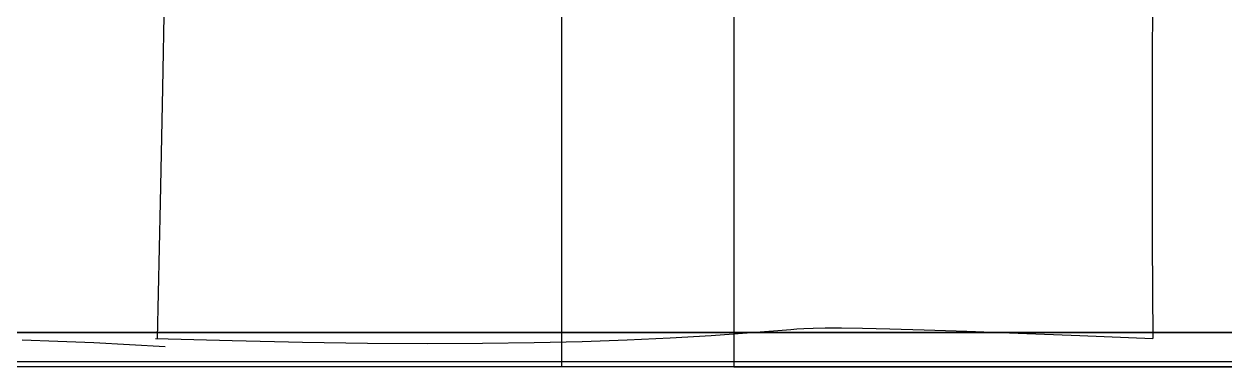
# Model space of a CAD drawing. Extents: x 11992 to 29481, y -6727 to 6811.
# Drawn here: x 21404.3 to 21753.8, y 902 to 1001.8 of the extents above; entities that cross this region are included whole.
import ezdxf

# ---------------------------------------------------------------- set-up
doc = ezdxf.new("R2010")
doc.units = 0
doc.header["$MEASUREMENT"] = 0
doc.layers.get('0').update_dxf_attribs({"color": 8, "linetype": 'CONTINUOUS'})

msp = doc.modelspace()

# ---------------------------------------------------------------- linework, layer by layer
for p, q in [((21560.78, 1822.06, -2368.6), (21560.78, 902.07, -2368.6)), ((21560.78, 1822.06, -1988.6), (21560.78, 902.07, -1988.6)), ((21610.91, 1822.02, -2368.6), (21610.91, 902.03, -2368.6)), ((21610.91, 1822.02, -1988.6), (21610.91, 902.03, -1988.6)), ((21445.16, 1010.69, -2368.6), (21444.61, 983.14, -2368.6)), ((21445.16, 1010.69, -1988.6), (21444.61, 983.14, -1988.6)), ((21732.77, 1012.39, -2368.6), (21732.64, 989.53, -2368.6)), ((21732.77, 1012.39, -1988.6), (21732.64, 989.53, -1988.6)), ((21732.64, 989.53, -2368.6), (21732.6, 964.89, -2368.6)), ((21732.64, 989.53, -1988.6), (21732.6, 964.89, -1988.6)), ((21444.61, 983.14, -2368.6), (21443.91, 949.87, -2368.6)), ((21444.61, 983.14, -1988.6), (21443.91, 949.87, -1988.6)), ((21732.6, 964.89, -2368.6), (21732.65, 938.49, -2368.6)), ((21732.6, 964.89, -1988.6), (21732.65, 938.49, -1988.6)), ((21443.91, 949.87, -2368.6), (21443.04, 910.31, -2368.6)), ((21443.91, 949.87, -1988.6), (21443.04, 910.31, -1988.6)), ((21732.65, 938.49, -2368.6), (21732.79, 910.31, -2368.6)), ((21732.65, 938.49, -1988.6), (21732.79, 910.31, -1988.6)), ((21615.99, 912.05, -2368.6), (21627.47, 912.96, -2368.6)), ((21615.99, 912.05, -1988.6), (21627.47, 912.96, -1988.6)), ((21627.47, 912.96, -2368.6), (21629.23, 913.11, -2368.6)), ((21627.47, 912.96, -1988.6), (21629.24, 913.11, -1988.6)), ((21629.23, 913.11, -2368.6), (21631.29, 913.24, -2368.6)), ((21629.24, 913.11, -1988.6), (21631.29, 913.24, -1988.6)), ((21631.29, 913.24, -2368.6), (21633.94, 913.34, -2368.6)), ((21631.29, 913.24, -1988.6), (21633.94, 913.34, -1988.6)), ((21633.94, 913.34, -2368.6), (21637.47, 913.39, -2368.6)), ((21633.94, 913.34, -1988.6), (21637.47, 913.39, -1988.6)), ((21637.47, 913.39, -2368.6), (21642.18, 913.38, -2368.6)), ((21637.47, 913.39, -1988.6), (21642.18, 913.38, -1988.6)), ((21642.18, 913.38, -2368.6), (21648.35, 913.3, -2368.6)), ((21642.18, 913.38, -1988.6), (21648.35, 913.3, -1988.6)), ((21648.35, 913.3, -2368.6), (21656.3, 913.12, -2368.6)), ((21648.35, 913.3, -1988.6), (21656.3, 913.12, -1988.6)), ((21656.3, 913.12, -2368.6), (21666.3, 912.84, -2368.6)), ((21656.3, 913.12, -1988.6), (21666.3, 912.84, -1988.6)), ((21666.3, 912.84, -2368.6), (21678.65, 912.43, -2368.6)), ((21666.3, 912.84, -1988.6), (21678.66, 912.43, -1988.6)), ((21678.65, 912.43, -2368.6), (21693.66, 911.89, -2368.6)), ((21678.66, 912.43, -1988.6), (21693.66, 911.89, -1988.6)), ((21581.07, 912.01, -2118.6), (20856.06, 912.01, -2118.6)), ((20856.06, 912.01, -2368.6), (21885.96, 912.01, -2368.6)), ((21434.41, 912.01, -2076.24), (21386.19, 912.01, -2076.18)), ((21446.27, 912.01, -2078.71), (21397.25, 912.01, -2078.69)), ((21434.41, 912.01, -2035.53), (21400.2, 912.01, -2034.1)), ((21403.8, 909.9, -2368.6), (21414.21, 909.54, -2368.6)), ((21403.8, 909.9, -1988.6), (21414.21, 909.54, -1988.6)), ((21413.78, 912.01, -2118.8), (21404.11, 912.01, -2118.98)), ((21404.55, 912.01, -1873.61), (21405.79, 912.01, -1891.92)), ((21404.55, 912.01, -1873.61), (21405.79, 912.01, -1855.29)), ((21405.79, 912.01, -1891.92), (21409.38, 912.01, -1909.49)), ((21409.38, 912.01, -1837.72), (21405.79, 912.01, -1855.29)), ((21409.38, 912.01, -1909.49), (21415.17, 912.01, -1926.14)), ((21415.17, 912.01, -1821.07), (21409.38, 912.01, -1837.72)), ((21423.12, 912.01, -2118.38), (21413.78, 912.01, -2118.8)), ((21414.21, 909.54, -2368.6), (21424.62, 909.1, -2368.6)), ((21414.21, 909.54, -1988.6), (21424.62, 909.1, -1988.6)), ((21415.17, 912.01, -1926.14), (21422.99, 912.01, -1941.73)), ((21422.99, 912.01, -1805.48), (21415.17, 912.01, -1821.07)), ((21422.99, 912.01, -1941.73), (21432.69, 912.01, -1956.09)), ((21432.69, 912.01, -1791.12), (21422.99, 912.01, -1805.48)), ((21432.3, 912.01, -2117.66), (21423.12, 912.01, -2118.38)), ((21424.62, 909.1, -2368.6), (21435.02, 908.57, -2368.6)), ((21424.62, 909.1, -1988.6), (21435.02, 908.57, -1988.6)), ((21432.3, 912.01, -2117.66), (21438.33, 912.01, -2117.39)), ((21432.69, 912.01, -1956.09), (21444.1, 912.01, -1969.06)), ((21444.1, 912.01, -1778.15), (21432.69, 912.01, -1791.12)), ((21434.41, 912.01, -2035.53), (21436.98, 912.01, -2035.52)), ((21434.41, 912.01, -2076.24), (21442.89, 912.01, -2076.27)), ((21436.98, 912.01, -2035.52), (21439.92, 912.01, -2035.5)), ((21438.33, 912.01, -2117.39), (21444.36, 912.01, -2117.11)), ((21439.92, 912.01, -2035.5), (21443.58, 912.01, -2035.49)), ((21442.57, 910.31, -2368.6), (21464.88, 909.69, -2368.6)), ((21442.57, 910.31, -1988.6), (21464.88, 909.69, -1988.6)), ((21442.89, 912.01, -2076.27), (21451.47, 912.01, -2076.48)), ((21443.58, 912.01, -2035.49), (21448.33, 912.01, -2035.52)), ((21444.1, 912.01, -1969.06), (21457.07, 912.01, -1980.47)), ((21457.07, 912.01, -1766.74), (21444.1, 912.01, -1778.15)), ((21444.36, 912.01, -2117.11), (21450.39, 912.01, -2116.82)), ((21446.27, 912.01, -2078.71), (21451.85, 912.01, -2078.76)), ((21448.33, 912.01, -2035.52), (21454.53, 912.01, -2035.64)), ((21450.39, 912.01, -2116.82), (21456.43, 912.01, -2116.52)), ((21451.47, 912.01, -2076.48), (21460.13, 912.01, -2076.84)), ((21451.85, 912.01, -2078.76), (21457.98, 912.01, -2078.98)), ((21454.53, 912.01, -2035.64), (21462.55, 912.01, -2035.86)), ((21456.43, 912.01, -2116.52), (21462.47, 912.01, -2116.21)), ((21457.07, 912.01, -1980.47), (21471.43, 912.01, -1990.17)), ((21471.43, 912.01, -1757.04), (21457.07, 912.01, -1766.74)), ((21457.98, 912.01, -2078.98), (21464.6, 912.01, -2079.33)), ((21460.13, 912.01, -2076.84), (21468.88, 912.01, -2077.29)), ((21462.47, 912.01, -2116.21), (21468.51, 912.01, -2115.9)), ((21462.55, 912.01, -2035.86), (21472.75, 912.01, -2036.22)), ((21464.6, 912.01, -2079.33), (21471.68, 912.01, -2079.78)), ((21464.88, 909.69, -2368.6), (21485.39, 909.25, -2368.6)), ((21464.88, 909.69, -1988.6), (21485.4, 909.25, -1988.6)), ((21468.51, 912.01, -2115.9), (21474.55, 912.01, -2115.59)), ((21468.88, 912.01, -2077.29), (21477.72, 912.01, -2077.8)), ((21471.43, 912.01, -1990.17), (21487.01, 912.01, -1997.99)), ((21487.01, 912.01, -1749.22), (21471.43, 912.01, -1757.04)), ((21471.68, 912.01, -2079.78), (21479.18, 912.01, -2080.28)), ((21472.75, 912.01, -2036.22), (21485.5, 912.01, -2036.74)), ((21474.55, 912.01, -2115.59), (21480.59, 912.01, -2115.27)), ((21477.72, 912.01, -2077.8), (21486.65, 912.01, -2078.35)), ((21479.18, 912.01, -2080.28), (21487.06, 912.01, -2080.81)), ((21480.59, 912.01, -2115.27), (21486.63, 912.01, -2114.95)), ((21485.39, 909.25, -2368.6), (21504.28, 908.98, -2368.6)), ((21485.4, 909.25, -1988.6), (21504.28, 908.98, -1988.6)), ((21485.5, 912.01, -2036.74), (21501.15, 912.01, -2037.46)), ((21486.63, 912.01, -2114.95), (21492.66, 912.01, -2114.62)), ((21486.65, 912.01, -2078.35), (21495.66, 912.01, -2078.87)), ((21487.01, 912.01, -1997.99), (21503.67, 912.01, -2003.78)), ((21503.67, 912.01, -1743.43), (21487.01, 912.01, -1749.22)), ((21487.06, 912.01, -2080.81), (21495.27, 912.01, -2081.32)), ((21492.66, 912.01, -2114.62), (21498.69, 912.01, -2114.3)), ((21495.27, 912.01, -2081.32), (21503.78, 912.01, -2081.78)), ((21495.66, 912.01, -2078.87), (21504.76, 912.01, -2079.34)), ((21498.69, 912.01, -2114.3), (21504.72, 912.01, -2113.97)), ((21501.15, 912.01, -2037.46), (21520.08, 912.01, -2038.41)), ((21503.67, 912.01, -2003.78), (21521.24, 912.01, -2007.37)), ((21521.24, 912.01, -1739.84), (21503.67, 912.01, -1743.43)), ((21503.78, 912.01, -2081.78), (21512.55, 912.01, -2082.15)), ((21504.28, 908.98, -2368.6), (21521.69, 908.87, -2368.6)), ((21504.28, 908.98, -1988.6), (21521.69, 908.87, -1988.6)), ((21507.26, 912.01, -2113.89), (21504.72, 912.01, -2113.97)), ((21504.76, 912.01, -2079.34), (21513.94, 912.01, -2079.72)), ((21509.8, 912.01, -2113.8), (21507.26, 912.01, -2113.89)), ((21512.33, 912.01, -2113.71), (21509.8, 912.01, -2113.8)), ((21514.86, 912.01, -2113.61), (21512.33, 912.01, -2113.71)), ((21512.55, 912.01, -2082.15), (21521.53, 912.01, -2082.39)), ((21513.94, 912.01, -2079.72), (21523.2, 912.01, -2079.97)), ((21517.38, 912.01, -2113.5), (21514.86, 912.01, -2113.61)), ((21519.89, 912.01, -2113.37), (21517.38, 912.01, -2113.5)), ((21522.38, 912.01, -2113.23), (21519.89, 912.01, -2113.37)), ((21520.08, 912.01, -2038.41), (21542.64, 912.01, -2039.62)), ((21521.24, 912.01, -2007.37), (21539.55, 912.01, -2008.6)), ((21539.55, 912.01, -1738.61), (21521.24, 912.01, -1739.84)), ((21521.53, 912.01, -2082.39), (21530.68, 912.01, -2082.46)), ((21521.69, 908.87, -2368.6), (21537.79, 908.92, -2368.6)), ((21521.69, 908.87, -1988.6), (21537.79, 908.92, -1988.6)), ((21524.85, 912.01, -2113.07), (21522.38, 912.01, -2113.23)), ((21523.2, 912.01, -2079.97), (21532.55, 912.01, -2080.05)), ((21527.31, 912.01, -2112.88), (21524.85, 912.01, -2113.07)), ((21529.75, 912.01, -2112.68), (21527.31, 912.01, -2112.88)), ((21532.16, 912.01, -2112.44), (21529.75, 912.01, -2112.68)), ((21530.68, 912.01, -2082.46), (21539.97, 912.01, -2082.32)), ((21534.55, 912.01, -2112.17), (21532.16, 912.01, -2112.44)), ((21532.55, 912.01, -2080.05), (21541.98, 912.01, -2079.92)), ((21536.53, 912.01, -2111.93), (21534.55, 912.01, -2112.17)), ((21538.5, 912.01, -2111.66), (21536.53, 912.01, -2111.93)), ((21537.79, 908.92, -2368.6), (21552.74, 909.12, -2368.6)), ((21537.79, 908.92, -1988.6), (21552.74, 909.12, -1988.6)), ((21540.45, 912.01, -2111.37), (21538.5, 912.01, -2111.66)), ((21539.55, 912.01, -2008.6), (21557.87, 912.01, -2007.37)), ((21557.87, 912.01, -1739.84), (21539.55, 912.01, -1738.61)), ((21539.97, 912.01, -2082.32), (21541.43, 912.01, -2082.28)), ((21542.39, 912.01, -2111.06), (21540.45, 912.01, -2111.37)), ((21541.43, 912.01, -2082.28), (21542.9, 912.01, -2082.23)), ((21541.98, 912.01, -2079.92), (21543.48, 912.01, -2079.87)), ((21544.32, 912.01, -2110.74), (21542.39, 912.01, -2111.06)), ((21542.64, 912.01, -2039.62), (21569.2, 912.01, -2041.12)), ((21542.9, 912.01, -2082.23), (21544.36, 912.01, -2082.19)), ((21543.48, 912.01, -2079.87), (21544.97, 912.01, -2079.82)), ((21546.24, 912.01, -2110.4), (21544.32, 912.01, -2110.74)), ((21544.36, 912.01, -2082.19), (21545.81, 912.01, -2082.15)), ((21544.97, 912.01, -2079.82), (21546.45, 912.01, -2079.77)), ((21545.81, 912.01, -2082.15), (21547.25, 912.01, -2082.12)), ((21548.16, 912.01, -2110.06), (21546.24, 912.01, -2110.4)), ((21546.45, 912.01, -2079.77), (21547.92, 912.01, -2079.73)), ((21547.25, 912.01, -2082.12), (21548.68, 912.01, -2082.1)), ((21547.92, 912.01, -2079.73), (21549.37, 912.01, -2079.7)), ((21550.07, 912.01, -2109.7), (21548.16, 912.01, -2110.06)), ((21548.68, 912.01, -2082.1), (21550.1, 912.01, -2082.1)), ((21549.37, 912.01, -2079.7), (21550.81, 912.01, -2079.68)), ((21551.97, 912.01, -2109.34), (21550.07, 912.01, -2109.7)), ((21550.1, 912.01, -2082.1), (21551.5, 912.01, -2082.12)), ((21550.81, 912.01, -2079.68), (21552.23, 912.01, -2079.68)), ((21551.5, 912.01, -2082.12), (21552.88, 912.01, -2082.16)), ((21553.88, 912.01, -2108.98), (21551.97, 912.01, -2109.34)), ((21552.23, 912.01, -2079.68), (21553.63, 912.01, -2079.7)), ((21552.74, 909.12, -2368.6), (21566.71, 909.46, -2368.6)), ((21552.74, 909.12, -1988.6), (21566.71, 909.46, -1988.6)), ((21552.88, 912.01, -2082.16), (21554.25, 912.01, -2082.24)), ((21553.63, 912.01, -2079.7), (21555.01, 912.01, -2079.75)), ((21555.79, 912.01, -2108.62), (21553.88, 912.01, -2108.98)), ((21554.25, 912.01, -2082.24), (21555.58, 912.01, -2082.34)), ((21555.01, 912.01, -2079.75), (21556.37, 912.01, -2079.82)), ((21555.58, 912.01, -2082.34), (21556.9, 912.01, -2082.48)), ((21557.7, 912.01, -2108.25), (21555.79, 912.01, -2108.62)), ((21556.37, 912.01, -2079.82), (21557.7, 912.01, -2079.93)), ((21556.9, 912.01, -2082.48), (21558.33, 912.01, -2082.67)), ((21559.82, 912.01, -2107.85), (21557.7, 912.01, -2108.25)), ((21557.7, 912.01, -2079.93), (21559, 912.01, -2080.07)), ((21557.87, 912.01, -2007.37), (21575.43, 912.01, -2003.78)), ((21575.43, 912.01, -1743.43), (21557.87, 912.01, -1739.84)), ((21558.33, 912.01, -2082.67), (21559.73, 912.01, -2082.92)), ((21559, 912.01, -2080.07), (21560.45, 912.01, -2080.27)), ((21559.73, 912.01, -2082.92), (21561.09, 912.01, -2083.2)), ((21561.94, 912.01, -2107.45), (21559.82, 912.01, -2107.85)), ((21560.45, 912.01, -2080.27), (21561.85, 912.01, -2080.51)), ((21561.09, 912.01, -2083.2), (21562.42, 912.01, -2083.52)), ((21561.85, 912.01, -2080.51), (21563.22, 912.01, -2080.8)), ((21564.05, 912.01, -2107.04), (21561.94, 912.01, -2107.45)), ((21562.42, 912.01, -2083.52), (21563.72, 912.01, -2083.88)), ((21563.22, 912.01, -2080.8), (21564.56, 912.01, -2081.12)), ((21563.72, 912.01, -2083.88), (21564.99, 912.01, -2084.26)), ((21566.14, 912.01, -2106.63), (21564.05, 912.01, -2107.04)), ((21564.56, 912.01, -2081.12), (21565.86, 912.01, -2081.47)), ((21564.99, 912.01, -2084.26), (21566.24, 912.01, -2084.66)), ((21566.33, 912.01, -2037.39), (21565.42, 912.01, -2019.3)), ((21565.42, 912.01, -2019.3), (21566.81, 912.01, -2001.24)), ((21565.86, 912.01, -2081.47), (21567.13, 912.01, -2081.85)), ((21568.21, 912.01, -2106.21), (21566.14, 912.01, -2106.63)), ((21566.24, 912.01, -2084.66), (21567.47, 912.01, -2085.08)), ((21569.55, 912.01, -2055.27), (21566.33, 912.01, -2037.39)), ((21566.71, 909.46, -2368.6), (21579.86, 909.93, -2368.6)), ((21566.71, 909.46, -1988.6), (21579.86, 909.93, -1988.6)), ((21566.81, 912.01, -2001.24), (21570.5, 912.01, -1983.45)), ((21567.13, 912.01, -2081.85), (21568.38, 912.01, -2082.25)), ((21567.47, 912.01, -2085.08), (21568.67, 912.01, -2085.51)), ((21570.22, 912.01, -2105.78), (21568.21, 912.01, -2106.21)), ((21568.38, 912.01, -2082.25), (21569.61, 912.01, -2082.67)), ((21568.67, 912.01, -2085.51), (21569.87, 912.01, -2085.95)), ((21569.2, 912.01, -2041.12), (21571.21, 912.01, -2041.51)), ((21575.08, 912.01, -2072.7), (21569.55, 912.01, -2055.27)), ((21569.61, 912.01, -2082.67), (21570.82, 912.01, -2083.1)), ((21569.87, 912.01, -2085.95), (21571.04, 912.01, -2086.39)), ((21572.19, 912.01, -2105.32), (21570.22, 912.01, -2105.78)), ((21570.5, 912.01, -1983.45), (21576.49, 912.01, -1966.17)), ((21570.82, 912.01, -2083.1), (21572.01, 912.01, -2083.54)), ((21571.04, 912.01, -2086.39), (21572.21, 912.01, -2086.83)), ((21571.21, 912.01, -2041.51), (21573.16, 912.01, -2041.92)), ((21572.01, 912.01, -2083.54), (21573.19, 912.01, -2083.98)), ((21574.1, 912.01, -2104.85), (21572.19, 912.01, -2105.32)), ((21572.21, 912.01, -2086.83), (21573.56, 912.01, -2087.34)), ((21573.16, 912.01, -2041.92), (21575.06, 912.01, -2042.36)), ((21573.19, 912.01, -2083.98), (21574.36, 912.01, -2084.41)), ((21573.74, 912.01, -2256.81), (21573.33, 912.01, -2248.91)), ((21573.33, 912.01, -2248.91), (21575.03, 912.01, -2238.33)), ((21573.56, 912.01, -2087.34), (21574.88, 912.01, -2087.84)), ((21579.38, 912.01, -2256.25), (21573.74, 912.01, -2256.81)), ((21575.93, 912.01, -2104.35), (21574.1, 912.01, -2104.85)), ((21574.36, 912.01, -2084.41), (21575.69, 912.01, -2084.92)), ((21574.88, 912.01, -2087.84), (21576.19, 912.01, -2088.34)), ((21575.03, 912.01, -2238.33), (21577.12, 912.01, -2222.4)), ((21575.06, 912.01, -2042.36), (21576.9, 912.01, -2042.82)), ((21582.92, 912.01, -2089.45), (21575.08, 912.01, -2072.7)), ((21575.43, 912.01, -2003.78), (21592.09, 912.01, -1997.99)), ((21592.09, 912.01, -1749.22), (21575.43, 912.01, -1743.43)), ((21575.69, 912.01, -2084.92), (21577.01, 912.01, -2085.42)), ((21577.69, 912.01, -2103.82), (21575.93, 912.01, -2104.35)), ((21576.19, 912.01, -2088.34), (21577.49, 912.01, -2088.83)), ((21576.49, 912.01, -1966.17), (21584.77, 912.01, -1949.63)), ((21576.9, 912.01, -2042.82), (21578.68, 912.01, -2043.3)), ((21577.01, 912.01, -2085.42), (21578.31, 912.01, -2085.92)), ((21577.12, 912.01, -2222.4), (21581.07, 912.01, -2156.4)), ((21577.49, 912.01, -2088.83), (21578.78, 912.01, -2089.33)), ((21579.35, 912.01, -2103.26), (21577.69, 912.01, -2103.82)), ((21578.31, 912.01, -2085.92), (21579.61, 912.01, -2086.42)), ((21578.68, 912.01, -2043.3), (21580.41, 912.01, -2043.82)), ((21578.78, 912.01, -2089.33), (21580.05, 912.01, -2089.82)), ((21580.9, 912.01, -2102.66), (21579.35, 912.01, -2103.26)), ((21584.46, 912.01, -2248.35), (21579.38, 912.01, -2256.25)), ((21579.61, 912.01, -2086.42), (21580.9, 912.01, -2086.91)), ((21579.86, 909.93, -2368.6), (21592.34, 910.52, -2368.6)), ((21579.86, 909.93, -1988.6), (21592.34, 910.52, -1988.6)), ((21580.05, 912.01, -2089.82), (21581.32, 912.01, -2090.32)), ((21580.41, 912.01, -2043.82), (21582.08, 912.01, -2044.38)), ((21582.15, 912.01, -2102.11), (21580.9, 912.01, -2102.66)), ((21580.9, 912.01, -2086.91), (21582.18, 912.01, -2087.41)), ((21581.07, 912.01, -2156.4), (21581.64, 912.01, -2131.58)), ((21581.64, 912.01, -2131.58), (21581.07, 912.01, -2123.12)), ((21581.07, 912.01, -2123.12), (21581.07, 912.01, -2118.6)), ((21581.32, 912.01, -2090.32), (21582.58, 912.01, -2090.82)), ((21582.08, 912.01, -2044.38), (21583.69, 912.01, -2044.98)), ((21583.31, 912.01, -2101.54), (21582.15, 912.01, -2102.11)), ((21582.18, 912.01, -2087.41), (21583.46, 912.01, -2087.9)), ((21582.58, 912.01, -2090.82), (21583.84, 912.01, -2091.33)), ((21593.08, 912.01, -2105.28), (21582.92, 912.01, -2089.45)), ((21584.41, 912.01, -2100.95), (21583.31, 912.01, -2101.54)), ((21583.46, 912.01, -2087.9), (21584.73, 912.01, -2088.4)), ((21583.69, 912.01, -2044.98), (21585.24, 912.01, -2045.62)), ((21583.84, 912.01, -2091.33), (21585.1, 912.01, -2091.84)), ((21585.45, 912.01, -2100.33), (21584.41, 912.01, -2100.95)), ((21587.84, 912.01, -2225.79), (21584.46, 912.01, -2248.35)), ((21584.73, 912.01, -2088.4), (21585.99, 912.01, -2088.91)), ((21584.77, 912.01, -1949.63), (21595.34, 912.01, -1934.08)), ((21585.1, 912.01, -2091.84), (21586.36, 912.01, -2092.35)), ((21585.24, 912.01, -2045.62), (21586.74, 912.01, -2046.31)), ((21586.42, 912.01, -2099.7), (21585.45, 912.01, -2100.33)), ((21585.99, 912.01, -2088.91), (21587.26, 912.01, -2089.42)), ((21586.36, 912.01, -2092.35), (21587.62, 912.01, -2092.88)), ((21587.36, 912.01, -2099.05), (21586.42, 912.01, -2099.7)), ((21586.74, 912.01, -2046.31), (21588.17, 912.01, -2047.05)), ((21587.26, 912.01, -2089.42), (21588.51, 912.01, -2089.94)), ((21588.25, 912.01, -2098.38), (21587.36, 912.01, -2099.05)), ((21587.62, 912.01, -2092.88), (21588.72, 912.01, -2093.35)), ((21593.49, 912.01, -2154.15), (21587.84, 912.01, -2225.79)), ((21588.17, 912.01, -2047.05), (21589.54, 912.01, -2047.85)), ((21589.1, 912.01, -2097.71), (21588.25, 912.01, -2098.38)), ((21588.51, 912.01, -2089.94), (21589.77, 912.01, -2090.47)), ((21588.72, 912.01, -2093.35), (21589.82, 912.01, -2093.83)), ((21589.94, 912.01, -2097.02), (21589.1, 912.01, -2097.71)), ((21589.54, 912.01, -2047.85), (21592.72, 912.01, -2050.05)), ((21589.77, 912.01, -2090.47), (21590.86, 912.01, -2090.95)), ((21589.82, 912.01, -2093.83), (21590.94, 912.01, -2094.31)), ((21590.75, 912.01, -2096.33), (21589.94, 912.01, -2097.02)), ((21591.56, 912.01, -2095.63), (21590.75, 912.01, -2096.33)), ((21590.86, 912.01, -2090.95), (21591.96, 912.01, -2091.43)), ((21590.94, 912.01, -2094.31), (21592.07, 912.01, -2094.79)), ((21592.37, 912.01, -2094.92), (21591.56, 912.01, -2095.63)), ((21591.96, 912.01, -2091.43), (21593.07, 912.01, -2091.92)), ((21592.07, 912.01, -2094.79), (21593.21, 912.01, -2095.26)), ((21592.09, 912.01, -1997.99), (21607.68, 912.01, -1990.17)), ((21607.68, 912.01, -1757.04), (21592.09, 912.01, -1749.22)), ((21592.34, 910.52, -2368.6), (21604.33, 911.23, -2368.6)), ((21592.34, 910.52, -1988.6), (21604.33, 911.23, -1988.6)), ((21592.72, 912.01, -2050.05), (21595.57, 912.01, -2052.56)), ((21593.07, 912.01, -2091.92), (21594.2, 912.01, -2092.39)), ((21605.56, 912.01, -2119.94), (21593.08, 912.01, -2105.28)), ((21593.21, 912.01, -2095.26), (21594.38, 912.01, -2095.71)), ((21604.03, 912.01, -2124.25), (21593.49, 912.01, -2154.15)), ((21594.2, 912.01, -2092.39), (21595.35, 912.01, -2092.86)), ((21594.38, 912.01, -2095.71), (21595.58, 912.01, -2096.15)), ((21595.34, 912.01, -1934.08), (21608.2, 912.01, -1919.75)), ((21595.35, 912.01, -2092.86), (21596.52, 912.01, -2093.32)), ((21595.57, 912.01, -2052.56), (21598.16, 912.01, -2055.33)), ((21595.58, 912.01, -2096.15), (21596.8, 912.01, -2096.57)), ((21596.52, 912.01, -2093.32), (21597.72, 912.01, -2093.76)), ((21596.8, 912.01, -2096.57), (21598.06, 912.01, -2096.97)), ((21597.72, 912.01, -2093.76), (21598.95, 912.01, -2094.18)), ((21598.06, 912.01, -2096.97), (21599.36, 912.01, -2097.33)), ((21598.16, 912.01, -2055.33), (21600.53, 912.01, -2058.31)), ((21598.95, 912.01, -2094.18), (21600.22, 912.01, -2094.57)), ((21599.36, 912.01, -2097.33), (21600.7, 912.01, -2097.67)), ((21600.22, 912.01, -2094.57), (21601.53, 912.01, -2094.94)), ((21600.53, 912.01, -2058.31), (21602.73, 912.01, -2061.44)), ((21600.7, 912.01, -2097.67), (21602.08, 912.01, -2097.96)), ((21601.53, 912.01, -2094.94), (21602.88, 912.01, -2095.28)), ((21602.08, 912.01, -2097.96), (21603.65, 912.01, -2098.24)), ((21602.73, 912.01, -2061.44), (21604.81, 912.01, -2064.69)), ((21602.88, 912.01, -2095.28), (21604.28, 912.01, -2095.58)), ((21602.89, 912.01, -1773.61), (21604.12, 912.01, -1791.92)), ((21602.89, 912.01, -1773.61), (21604.12, 912.01, -1755.29)), ((21603.65, 912.01, -2098.24), (21605.26, 912.01, -2098.48)), ((21605.56, 912.01, -2119.94), (21604.03, 912.01, -2124.25)), ((21604.12, 912.01, -1791.92), (21607.71, 912.01, -1809.49)), ((21607.71, 912.01, -1737.73), (21604.12, 912.01, -1755.29)), ((21604.28, 912.01, -2095.58), (21605.82, 912.01, -2095.85)), ((21604.33, 911.23, -2368.6), (21615.99, 912.05, -2368.6)), ((21604.33, 911.23, -1988.6), (21615.99, 912.05, -1988.6)), ((21604.81, 912.01, -2064.69), (21606.83, 912.01, -2067.99)), ((21605.26, 912.01, -2098.48), (21606.93, 912.01, -2098.68)), ((21605.82, 912.01, -2095.85), (21607.42, 912.01, -2096.07)), ((21606.83, 912.01, -2067.99), (21608.82, 912.01, -2071.3)), ((21606.93, 912.01, -2098.68), (21608.63, 912.01, -2098.84)), ((21607.42, 912.01, -2096.07), (21609.07, 912.01, -2096.26)), ((21607.68, 912.01, -1990.17), (21622.04, 912.01, -1980.47)), ((21622.04, 912.01, -1766.74), (21607.68, 912.01, -1757.04)), ((21607.71, 912.01, -1809.49), (21613.5, 912.01, -1826.14)), ((21613.5, 912.01, -1721.07), (21607.71, 912.01, -1737.73)), ((21608.2, 912.01, -1919.75), (21614.25, 912.01, -1914.15)), ((21608.63, 912.01, -2098.84), (21610.38, 912.01, -2098.97)), ((21608.82, 912.01, -2071.3), (21610.85, 912.01, -2074.57)), ((21609.07, 912.01, -2096.26), (21610.77, 912.01, -2096.42)), ((21610.38, 912.01, -2098.97), (21612.15, 912.01, -2099.08)), ((21610.77, 912.01, -2096.42), (21612.5, 912.01, -2096.55)), ((21610.85, 912.01, -2074.57), (21612.96, 912.01, -2077.74)), ((21612.15, 912.01, -2099.08), (21613.95, 912.01, -2099.17)), ((21612.5, 912.01, -2096.55), (21614.27, 912.01, -2096.66)), ((21612.96, 912.01, -2077.74), (21615.2, 912.01, -2080.77)), ((21613.5, 912.01, -1826.14), (21621.32, 912.01, -1841.73)), ((21621.32, 912.01, -1705.48), (21613.5, 912.01, -1721.07)), ((21613.95, 912.01, -2099.17), (21615.76, 912.01, -2099.24)), ((21614.25, 912.01, -1914.15), (21620.45, 912.01, -1908.98)), ((21614.27, 912.01, -2096.66), (21616.07, 912.01, -2096.75)), ((21615.2, 912.01, -2080.77), (21617.63, 912.01, -2083.61)), ((21615.76, 912.01, -2099.24), (21617.59, 912.01, -2099.31)), ((21616.07, 912.01, -2096.75), (21617.88, 912.01, -2096.83)), ((21617.59, 912.01, -2099.31), (21619.42, 912.01, -2099.37)), ((21617.63, 912.01, -2083.61), (21619.51, 912.01, -2085.49)), ((21617.88, 912.01, -2096.83), (21619.72, 912.01, -2096.89)), ((21619.42, 912.01, -2099.37), (21621.26, 912.01, -2099.43)), ((21619.51, 912.01, -2085.49), (21621.49, 912.01, -2087.27)), ((21619.72, 912.01, -2096.89), (21621.56, 912.01, -2096.95)), ((21620.45, 912.01, -1908.98), (21626.81, 912.01, -1904.24)), ((21621.26, 912.01, -2099.43), (21623.09, 912.01, -2099.5)), ((21621.32, 912.01, -1841.73), (21631.02, 912.01, -1856.09)), ((21631.02, 912.01, -1691.12), (21621.32, 912.01, -1705.48)), ((21621.49, 912.01, -2087.27), (21623.58, 912.01, -2088.93)), ((21621.56, 912.01, -2096.95), (21623.4, 912.01, -2097.02)), ((21622.04, 912.01, -1980.47), (21635, 912.01, -1969.06)), ((21635, 912.01, -1778.15), (21622.04, 912.01, -1766.74)), ((21623.09, 912.01, -2099.5), (21624.97, 912.01, -2099.57)), ((21623.4, 912.01, -2097.02), (21625.24, 912.01, -2097.08)), ((21623.58, 912.01, -2088.93), (21625.75, 912.01, -2090.5)), ((21624.97, 912.01, -2099.57), (21626.84, 912.01, -2099.66)), ((21625.24, 912.01, -2097.08), (21626.35, 912.01, -2097.13)), ((21625.75, 912.01, -2090.5), (21628, 912.01, -2091.99)), ((21626.35, 912.01, -2097.13), (21627.47, 912.01, -2097.18)), ((21626.81, 912.01, -1904.24), (21633.33, 912.01, -1899.93)), ((21626.84, 912.01, -2099.66), (21628.7, 912.01, -2099.76)), ((21627.47, 912.01, -2097.18), (21628.59, 912.01, -2097.23)), ((21628, 912.01, -2091.99), (21630.32, 912.01, -2093.4)), ((21628.59, 912.01, -2097.23), (21629.72, 912.01, -2097.29)), ((21628.7, 912.01, -2099.76), (21630.54, 912.01, -2099.86)), ((21629.72, 912.01, -2097.29), (21630.84, 912.01, -2097.35)), ((21630.32, 912.01, -2093.4), (21632.7, 912.01, -2094.75)), ((21630.54, 912.01, -2099.86), (21632.38, 912.01, -2099.98)), ((21630.84, 912.01, -2097.35), (21631.97, 912.01, -2097.41)), ((21631.02, 912.01, -1856.09), (21642.43, 912.01, -1869.06)), ((21642.43, 912.01, -1678.16), (21631.02, 912.01, -1691.12)), ((21631.97, 912.01, -2097.41), (21633.09, 912.01, -2097.48)), ((21632.38, 912.01, -2099.98), (21634.21, 912.01, -2100.1)), ((21632.7, 912.01, -2094.75), (21635.13, 912.01, -2096.04)), ((21633.09, 912.01, -2097.48), (21634.21, 912.01, -2097.54)), ((21633.33, 912.01, -1899.93), (21640.03, 912.01, -1896.05)), ((21634.21, 912.01, -2100.1), (21636.03, 912.01, -2100.23)), ((21634.21, 912.01, -2097.54), (21635.33, 912.01, -2097.61)), ((21635, 912.01, -1969.06), (21646.42, 912.01, -1956.09)), ((21646.42, 912.01, -1791.12), (21635, 912.01, -1778.15)), ((21635.13, 912.01, -2096.04), (21637.6, 912.01, -2097.3)), ((21635.33, 912.01, -2097.61), (21636.44, 912.01, -2097.68)), ((21636.03, 912.01, -2100.23), (21637.85, 912.01, -2100.36)), ((21636.44, 912.01, -2097.68), (21637.54, 912.01, -2097.76)), ((21637.54, 912.01, -2097.76), (21638.63, 912.01, -2097.83)), ((21637.6, 912.01, -2097.3), (21640.1, 912.01, -2098.53)), ((21637.85, 912.01, -2100.36), (21639.67, 912.01, -2100.5)), ((21639.67, 912.01, -2100.5), (21641.48, 912.01, -2100.64)), ((21640.03, 912.01, -1896.05), (21646.91, 912.01, -1892.58)), ((21640.1, 912.01, -2098.53), (21642.63, 912.01, -2099.73)), ((21641.48, 912.01, -2100.64), (21643.3, 912.01, -2100.79)), ((21642.43, 912.01, -1869.06), (21655.4, 912.01, -1880.47)), ((21655.4, 912.01, -1666.74), (21642.43, 912.01, -1678.16)), ((21642.63, 912.01, -2099.73), (21645.17, 912.01, -2100.93)), ((21643.3, 912.01, -2100.79), (21645.12, 912.01, -2100.93)), ((21646.42, 912.01, -1956.09), (21656.11, 912.01, -1941.73)), ((21656.11, 912.01, -1805.48), (21646.42, 912.01, -1791.12)), ((21646.91, 912.01, -1892.58), (21653.99, 912.01, -1889.53)), ((21653.99, 912.01, -1889.53), (21661.27, 912.01, -1886.88)), ((21655.4, 912.01, -1880.47), (21669.76, 912.01, -1890.17)), ((21669.76, 912.01, -1657.04), (21655.4, 912.01, -1666.74)), ((21656.11, 912.01, -1941.73), (21663.94, 912.01, -1926.14)), ((21663.94, 912.01, -1821.07), (21656.11, 912.01, -1805.48)), ((21661.27, 912.01, -1886.88), (21668.77, 912.01, -1884.65)), ((21661.47, 912.01, -2419.8), (21661.43, 912.01, -2418.96)), ((21661.43, 912.01, -2418.96), (21661.43, 912.01, -2368.58)), ((21661.43, 912.01, -2368.58), (21751.43, 912.01, -2368.58)), ((21661.53, 912.01, -2420.63), (21661.47, 912.01, -2419.8)), ((21661.62, 912.01, -2421.45), (21661.53, 912.01, -2420.63)), ((21661.74, 912.01, -2422.28), (21661.62, 912.01, -2421.45)), ((21661.89, 912.01, -2423.1), (21661.74, 912.01, -2422.28)), ((21662.07, 912.01, -2423.91), (21661.89, 912.01, -2423.1)), ((21662.27, 912.01, -2424.72), (21662.07, 912.01, -2423.91)), ((21662.5, 912.01, -2425.52), (21662.27, 912.01, -2424.72)), ((21662.76, 912.01, -2426.31), (21662.5, 912.01, -2425.52)), ((21663.05, 912.01, -2427.09), (21662.76, 912.01, -2426.31)), ((21663.36, 912.01, -2427.87), (21663.05, 912.01, -2427.09)), ((21663.7, 912.01, -2428.63), (21663.36, 912.01, -2427.87)), ((21664.07, 912.01, -2429.38), (21663.7, 912.01, -2428.63)), ((21663.94, 912.01, -1926.14), (21669.73, 912.01, -1909.49)), ((21669.73, 912.01, -1837.72), (21663.94, 912.01, -1821.07)), ((21664.46, 912.01, -2430.11), (21664.07, 912.01, -2429.38)), ((21664.88, 912.01, -2430.83), (21664.46, 912.01, -2430.11)), ((21665.32, 912.01, -2431.54), (21664.88, 912.01, -2430.83)), ((21665.78, 912.01, -2432.23), (21665.32, 912.01, -2431.54)), ((21666.27, 912.01, -2432.9), (21665.78, 912.01, -2432.23)), ((21666.78, 912.01, -2433.56), (21666.27, 912.01, -2432.9)), ((21667.32, 912.01, -2434.2), (21666.78, 912.01, -2433.56)), ((21667.87, 912.01, -2434.82), (21667.32, 912.01, -2434.2)), ((21668.45, 912.01, -2435.42), (21667.87, 912.01, -2434.82)), ((21669.05, 912.01, -2436), (21668.45, 912.01, -2435.42)), ((21668.77, 912.01, -1884.65), (21676.48, 912.01, -1882.81)), ((21669.66, 912.01, -2436.56), (21669.05, 912.01, -2436)), ((21670.3, 912.01, -2437.1), (21669.66, 912.01, -2436.56)), ((21669.73, 912.01, -1909.49), (21673.32, 912.01, -1891.92)), ((21673.32, 912.01, -1855.29), (21669.73, 912.01, -1837.72)), ((21669.76, 912.01, -1890.17), (21685.35, 912.01, -1897.99)), ((21685.35, 912.01, -1649.22), (21669.76, 912.01, -1657.04)), ((21670.95, 912.01, -2437.62), (21670.3, 912.01, -2437.1)), ((21671.62, 912.01, -2438.11), (21670.95, 912.01, -2437.62)), ((21672.31, 912.01, -2438.58), (21671.62, 912.01, -2438.11)), ((21740.55, 912.01, -2438.58), (21672.31, 912.01, -2438.58)), ((21673.32, 912.01, -1891.92), (21674.55, 912.01, -1873.61)), ((21674.55, 912.01, -1873.61), (21673.32, 912.01, -1855.29)), ((21676.48, 912.01, -1882.81), (21684.42, 912.01, -1881.37)), ((21684.42, 912.01, -1881.37), (21692.59, 912.01, -1880.33)), ((21685.35, 912.01, -1897.99), (21702, 912.01, -1903.78)), ((21702, 912.01, -1643.43), (21685.35, 912.01, -1649.22)), ((21692.59, 912.01, -1880.33), (21702.15, 912.01, -1878.87)), ((21693.66, 911.89, -2368.6), (21711.6, 911.18, -2368.6)), ((21693.66, 911.89, -1988.6), (21711.6, 911.18, -1988.6)), ((21702, 912.01, -1903.78), (21719.57, 912.01, -1907.37)), ((21719.57, 912.01, -1639.84), (21702, 912.01, -1643.43)), ((21885.96, 912.01, -1878.87), (21702.15, 912.01, -1878.87)), ((21711.6, 911.18, -2368.6), (21732.79, 910.31, -2368.6)), ((21711.6, 911.18, -1988.6), (21732.79, 910.31, -1988.6)), ((21719.57, 912.01, -1907.37), (21737.88, 912.01, -1908.6)), ((21737.88, 912.01, -1638.61), (21719.57, 912.01, -1639.84)), ((21885.96, 912.01, -1878.87), (21724.64, 912.01, -1878.87)), ((21737.88, 912.01, -1908.6), (21756.2, 912.01, -1907.37)), ((21756.2, 912.01, -1639.84), (21737.88, 912.01, -1638.61)), ((21741.24, 912.01, -2438.11), (21740.55, 912.01, -2438.58)), ((21741.91, 912.01, -2437.62), (21741.24, 912.01, -2438.11)), ((21742.57, 912.01, -2437.1), (21741.91, 912.01, -2437.62)), ((21743.2, 912.01, -2436.56), (21742.57, 912.01, -2437.1)), ((21743.82, 912.01, -2436), (21743.2, 912.01, -2436.56)), ((21744.42, 912.01, -2435.42), (21743.82, 912.01, -2436)), ((21744.99, 912.01, -2434.82), (21744.42, 912.01, -2435.42)), ((21745.55, 912.01, -2434.2), (21744.99, 912.01, -2434.82)), ((21746.08, 912.01, -2433.56), (21745.55, 912.01, -2434.2)), ((21746.59, 912.01, -2432.9), (21746.08, 912.01, -2433.56)), ((21747.08, 912.01, -2432.23), (21746.59, 912.01, -2432.9)), ((21747.55, 912.01, -2431.54), (21747.08, 912.01, -2432.23)), ((21747.99, 912.01, -2430.83), (21747.55, 912.01, -2431.54)), ((21748.41, 912.01, -2430.11), (21747.99, 912.01, -2430.83)), ((21748.8, 912.01, -2429.38), (21748.41, 912.01, -2430.11)), ((21749.16, 912.01, -2428.63), (21748.8, 912.01, -2429.38)), ((21749.5, 912.01, -2427.87), (21749.16, 912.01, -2428.63)), ((21749.82, 912.01, -2427.09), (21749.5, 912.01, -2427.87)), ((21750.1, 912.01, -2426.31), (21749.82, 912.01, -2427.09)), ((21750.36, 912.01, -2425.52), (21750.1, 912.01, -2426.31)), ((21750.59, 912.01, -2424.72), (21750.36, 912.01, -2425.52)), ((21750.8, 912.01, -2423.91), (21750.59, 912.01, -2424.72)), ((21750.98, 912.01, -2423.1), (21750.8, 912.01, -2423.91)), ((21751.12, 912.01, -2422.28), (21750.98, 912.01, -2423.1)), ((21751.24, 912.01, -2421.45), (21751.12, 912.01, -2422.28)), ((21751.34, 912.01, -2420.63), (21751.24, 912.01, -2421.45)), ((21751.4, 912.01, -2419.8), (21751.34, 912.01, -2420.63)), ((21751.43, 912.01, -2418.96), (21751.4, 912.01, -2419.8)), ((21751.43, 912.01, -2368.58), (21751.43, 912.01, -2418.96)), ((21435.02, 908.57, -2368.6), (21445.41, 907.96, -2368.6)), ((21435.02, 908.57, -1988.6), (21445.41, 907.96, -1988.6)), ((21881.09, 902.03, -2368.6), (20861.1, 902.03, -2368.6)), ((21881.09, 902.03, -1988.6), (20861.11, 902.03, -1988.6)), ((20861.12, 903.58, -2368.6), (21881.11, 903.58, -2368.6)), ((20861.12, 903.58, -1988.6), (21881.11, 903.58, -1988.6)), ((21610.91, 902.03, -2368.6), (21880.91, 902.03, -2368.6)), ((21610.91, 902.03, -1988.6), (21880.91, 902.03, -1988.6))]:
    msp.add_line(p, q)

doc.saveas('drawing.dxf')
